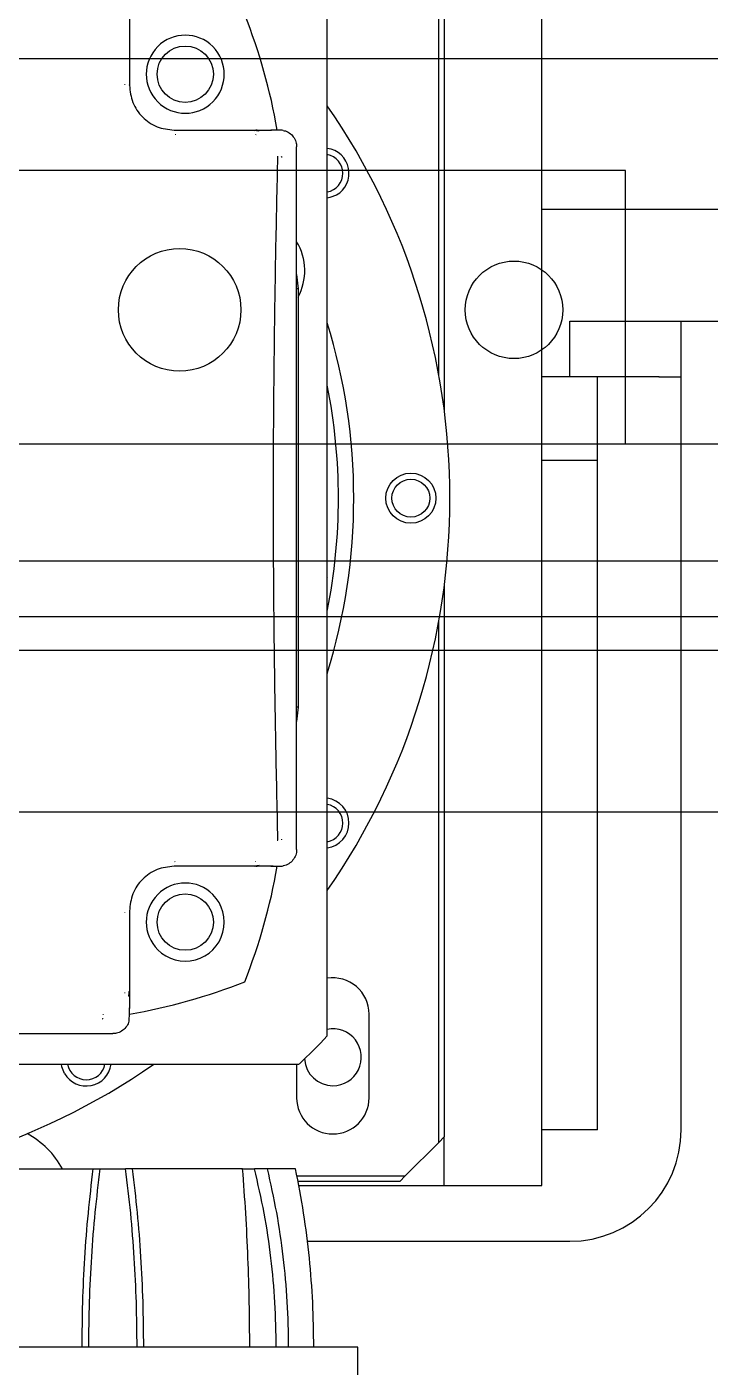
# Model space of a CAD drawing. Header units: inches. Extents: x -347369 to -260369, y 119522 to 149869.
# Drawn here: x -344511.1 to -344388.4, y 139558.1 to 139798.4 of the extents above; entities that cross this region are included whole.
import ezdxf

# ---------------------------------------------------------------- set-up
doc = ezdxf.new("R2010")
doc.units = ezdxf.units.IN
doc.header["$LTSCALE"] = 300
doc.linetypes.add('DOT2', pattern=[0.635, 0, -0.635])
doc.layers.add('INCASTELLATURA MOT', color=4, linetype='Continuous')

# ---------------------------------------------------------------- blocks, each defined once
blk = doc.blocks.new('*U50')
at = {"layer": 'INCASTELLATURA MOT', "linetype": 'Continuous'}
for p, q in [((-5820, 773), (-5980, 773)), ((-5820, 724), (-5820, 773)), ((-6000, 724), (0, 724)), ((-6000, 703), (0, 703)), ((-10, 692.97), (-5990, 692.97)), ((-6006.19, 687), (-14.39, 687)), ((-6010.29, 658), (-0.71, 658))]:
    blk.add_line(p, q, dxfattribs=at)
at = {"layer": 'INCASTELLATURA MOT'}
blk.add_lwpolyline([(-6004.99, 933), (-5, 933), (-5, 793), (-6004.99, 793)], close=True, dxfattribs=at)
at = {"layer": 'INCASTELLATURA MOT', "linetype": 'Continuous'}
for centre, radius in [((-5900, 748), 11), ((-5840, 748), 8.75)]:
    blk.add_circle(centre, radius, dxfattribs=at)
blk = doc.blocks.new('A$C2dc59534')
at = {"layer": 'INCASTELLATURA MOT', "color": 40, "linetype": 'Continuous', "lineweight": 25}
for p, q in [((424, 816), (424, 916)), ((405.5, 786.38), (405.5, 866.87)), ((406.5, 863.69), (406.5, 779.92)), ((385.5, 667.82), (385.5, 860.66)), ((350, 852.63), (350, 838.24)), ((358, 830.24), (372.39, 830.24)), ((372.39, 830.24), (372.47, 830.17)), ((372.39, 830.24), (373.2, 830.07)), ((373.12, 830.16), (372.8, 830.2)), ((380, 701.24), (380, 827.24)), ((380, 706.24), (380, 822.24)), ((424, 786), (424, 816)), ((624, 816), (424, 816)), ((380, 804.31), (380.25, 801.74)), ((380.25, 801.74), (380, 801.74)), ((380.25, 801.74), (380.25, 726.74)), ((429, 796), (624, 796)), ((429, 786), (429, 796)), ((449, 651), (449, 796)), ((449, 796), (624, 796)), ((429, 786), (424, 786)), ((424, 641), (424, 786)), ((445, 786), (429, 786)), ((434, 771), (434, 786)), ((445, 786), (449, 786)), ((434, 771), (424, 771)), ((406.5, 748.56), (406.5, 649.74)), ((405.5, 648.74), (405.5, 742.1)), ((380.25, 726.74), (380, 726.74)), ((380.25, 726.74), (380, 724.17)), ((372.39, 698.24), (358, 698.24)), ((373.27, 698.38), (372.39, 698.24)), ((372.39, 698.24), (372.47, 698.31)), ((372.84, 698.28), (373.04, 698.31)), ((350, 690.24), (350, 675.85)), ((350, 675.85), (349.83, 675.04)), ((349.92, 675.12), (349.96, 675.44)), ((350, 675.85), (349.93, 675.77)), ((393, 656.74), (393, 671.74)), ((221, 668.24), (347, 668.24)), ((226, 668.24), (342, 668.24)), ((187.58, 662.74), (380.42, 662.74)), ((380, 662.74), (380, 656.74)), ((406.5, 649.74), (405.5, 648.74)), ((406.5, 641), (406.5, 649.74)), ((434, 651), (424, 651)), ((399.5, 642.74), (405.5, 648.74)), ((323.7, 644), (343.5, 644)), ((343.5, 644), (344.69, 644)), ((344.69, 644), (349.31, 644)), ((350.5, 644), (349.31, 644)), ((370.3, 644), (350.5, 644)), ((370.35, 644), (372.44, 644)), ((374.7, 644), (372.44, 644)), ((379.81, 644), (374.7, 644)), ((380.04, 642.74), (399.5, 642.74)), ((398.5, 641.74), (380.22, 641.74)), ((399.5, 642.74), (398.5, 641.74)), ((380.36, 641), (406.5, 641)), ((406.5, 641), (424, 641)), ((381.9, 631), (429, 631)), ((391, 612), (303, 612)), ((391, 602.53), (391, 612))]:
    blk.add_line(p, q, dxfattribs=at)
at = {"layer": 'INCASTELLATURA MOT', "color": 40, "linetype": 'DOT2', "lineweight": 18}
for p, q in [((349.17, 852.87), (349.17, 838.44)), ((358.2, 829.41), (372.63, 829.41)), ((445, 786), (445, 796)), ((372.63, 699.07), (358.2, 699.07)), ((349.17, 690.04), (349.17, 675.61))]:
    blk.add_line(p, q, dxfattribs=at)
at = {"layer": 'INCASTELLATURA MOT', "color": 4, "linetype": 'Continuous', "lineweight": 25}
blk.add_line((434, 651), (434, 771), dxfattribs=at)
at = {"layer": 'INCASTELLATURA MOT', "color": 40, "linetype": 'Continuous', "lineweight": 25, "flags": 128}
for points in [[(387.14, 818.59), (385.95, 818.12), (385.5, 818.03)], [(338.35, 661.1), (337.88, 662.29), (337.79, 662.74)]]:
    blk.add_lwpolyline(points, dxfattribs=at)
at = {"layer": 'INCASTELLATURA MOT', "color": 40, "linetype": 'Continuous', "lineweight": 25}
for centre, radius in [((360.01, 840.25), 5.05), ((400.5, 764.24), 4.5), ((400.5, 764.24), 3.4), ((360.01, 688.23), 5.05)]:
    blk.add_circle(centre, radius, dxfattribs=at)
for centre, radius, start, end in [((271.23, 811.77), 106.9, 9.9458, 21.4929), ((360.01, 840.25), 7, 315, 135), ((360.01, 840.25), 7, 135, 315), ((284, 764.24), 123.5, 325.2717, 34.7283), ((384.89, 822.49), 4.5, 300, 82.2344), ((384.89, 822.49), 3.4, 0, 79.6981), ((384.89, 822.49), 3.4, 280.3019, 0), ((371.46, 805.02), 10, 331.5376, 31.3363), ((284, 764.24), 106.25, 342.8031, 17.1969), ((284, 764.24), 103.5, 348.718, 11.282), ((384.89, 705.99), 4.5, 277.7656, 82.2344), ((384.89, 705.99), 3.4, 0, 79.6981), ((384.89, 705.99), 3.4, 280.3019, 0), ((271.23, 716.71), 106.9, 338.5071, 350.0529), ((360.01, 688.23), 7, 45, 225), ((360.01, 688.23), 7, 225, 45), ((386.5, 671.74), 6.5, 0, 98.8499), ((331.53, 777.01), 106.9, 279.9458, 291.4929), ((386.5, 664), 5.1, 270, 101.3077), ((284, 764.24), 140, 313.5312, 316.4688), ((386.5, 664), 5.1, 183.543, 270), ((284, 764.24), 123.5, 235.2717, 304.7283), ((342.25, 663.35), 4.5, 210, 352.2344), ((342.25, 663.35), 3.4, 190.3019, 349.6981), ((386.5, 656.74), 6.5, 180, 0), ((324, 636.24), 16, 29.0125, 61.4791), ((429, 651), 20, 270, 0)]:
    blk.add_arc(centre, radius, start, end, dxfattribs=at)
at = {"layer": 'INCASTELLATURA MOT', "color": 40, "linetype": 'DOT2', "lineweight": 18}
for radius, start, end in [(106.26, 342.7856, 17.2144), (106.11, 343.0477, 16.9523), (102.5, 351.9901, 8.0099)]:
    blk.add_arc((284, 764.24), radius, start, end, dxfattribs=at)
for points, knots in [([(349.17, 838.44), (349.24, 837.56), (349.39, 835.81), (350.57, 833.38), (352.47, 831.27), (355.1, 829.72), (357.17, 829.51), (358.2, 829.41)], [0, 0, 0, 0, 0.186755, 0.373652, 0.560269, 0.780185, 1, 1, 1, 1]), ([(350, 838.24), (349.99, 838.27), (349.96, 838.32), (349.74, 838.38), (349.47, 838.42), (349.27, 838.43), (349.17, 838.44)], [0, 0, 0, 0, 0.279697, 0.559402, 0.77971, 1, 1, 1, 1]), ([(358, 830.24), (358.03, 830.23), (358.08, 830.2), (358.14, 829.98), (358.18, 829.71), (358.19, 829.51), (358.2, 829.41)], [0, 0, 0, 0, 0.279697, 0.559402, 0.77971, 1, 1, 1, 1]), ([(372.47, 830.17), (372.48, 830.17), (372.51, 830.15), (372.56, 829.98), (372.61, 829.71), (372.62, 829.51), (372.63, 829.41)], [0, 0, 0, 0, 0.048328, 0.417876, 0.708949, 1, 1, 1, 1]), ([(372.63, 829.41), (373.19, 829.35), (374.33, 829.22), (375.67, 828.24), (376.47, 826.93), (376.55, 826.03), (376.58, 825.58)], [0, 0, 0, 0, 0.280054, 0.559553, 0.779753, 1, 1, 1, 1]), ([(373.2, 830.07), (373.64, 830.01), (374.78, 829.86), (376.19, 828.72), (377.18, 827.11), (377.28, 825.98), (377.33, 825.42)], [0, 0, 0, 0, 0.192521, 0.505982, 0.752971, 1, 1, 1, 1]), ([(377.33, 825.42), (377.78, 825.59), (378.7, 825.93), (379.74, 826.53), (379.9, 826.97), (380, 827.24)], [0, 0, 0, 0, 0.280011, 0.560022, 1, 1, 1, 1]), ([(377.33, 825.42), (377.2, 819.75), (376.95, 808.42), (376.69, 791.28), (376.55, 774.08), (376.54, 756.58), (376.67, 738.84), (376.93, 720.87), (377.2, 709), (377.33, 703.06)], [0, 0, 0, 0, 0.140001, 0.280001, 0.420002, 0.560002, 0.706668, 0.853334, 1, 1, 1, 1]), ([(377.33, 825.42), (377.3, 825.44), (377.25, 825.47), (377.06, 825.52), (376.83, 825.56), (376.66, 825.57), (376.58, 825.58)], [0, 0, 0, 0, 0.279792, 0.559577, 0.779794, 1, 1, 1, 1]), ([(376.58, 702.9), (376.52, 702.32), (376.39, 701.17), (375.28, 699.89), (373.96, 699.18), (373.07, 699.11), (372.63, 699.07)], [0, 0, 0, 0, 0.279368, 0.558725, 0.779272, 1, 1, 1, 1]), ([(377.33, 703.06), (377.25, 702.34), (377.08, 700.9), (375.72, 699.32), (374.35, 698.51), (373.53, 698.41), (373.27, 698.38)], [0, 0, 0, 0, 0.316394, 0.632775, 0.882383, 1, 1, 1, 1]), ([(377.33, 703.06), (377.3, 703.04), (377.25, 703.01), (377.06, 702.96), (376.83, 702.92), (376.66, 702.91), (376.58, 702.9)], [0, 0, 0, 0, 0.279781, 0.559576, 0.779798, 1, 1, 1, 1]), ([(380, 701.24), (379.96, 701.41), (379.87, 701.75), (379.13, 702.36), (378.01, 702.8), (377.33, 703.06)], [0, 0, 0, 0, 0.280011, 0.560022, 1, 1, 1, 1]), ([(358.2, 699.07), (357.32, 699), (355.57, 698.85), (353.14, 697.67), (351.03, 695.77), (349.48, 693.14), (349.27, 691.07), (349.17, 690.04)], [0, 0, 0, 0, 0.1867529, 0.3736549, 0.5602687, 0.7801835, 1, 1, 1, 1]), ([(358, 698.24), (358.03, 698.25), (358.08, 698.28), (358.14, 698.5), (358.18, 698.77), (358.19, 698.97), (358.2, 699.07)], [0, 0, 0, 0, 0.279697, 0.559402, 0.77971, 1, 1, 1, 1]), ([(372.47, 698.31), (372.48, 698.31), (372.51, 698.33), (372.56, 698.5), (372.61, 698.77), (372.62, 698.97), (372.63, 699.07)], [0, 0, 0, 0, 0.048329, 0.417877, 0.70895, 1, 1, 1, 1]), ([(350, 690.24), (349.99, 690.21), (349.96, 690.16), (349.74, 690.1), (349.47, 690.06), (349.27, 690.05), (349.17, 690.04)], [0, 0, 0, 0, 0.279697, 0.559402, 0.77971, 1, 1, 1, 1]), ([(349.17, 675.61), (349.11, 675.05), (348.98, 673.91), (348, 672.57), (346.69, 671.77), (345.79, 671.69), (345.34, 671.66)], [0, 0, 0, 0, 0.280054, 0.559553, 0.779753, 1, 1, 1, 1]), ([(349.93, 675.77), (349.93, 675.76), (349.91, 675.73), (349.74, 675.68), (349.47, 675.63), (349.27, 675.62), (349.17, 675.61)], [0, 0, 0, 0, 0.048328, 0.417876, 0.708949, 1, 1, 1, 1]), ([(349.83, 675.04), (349.77, 674.6), (349.62, 673.46), (348.48, 672.05), (346.87, 671.06), (345.74, 670.96), (345.18, 670.91)], [0, 0, 0, 0, 0.192521, 0.505982, 0.752971, 1, 1, 1, 1]), ([(345.34, 671.66), (339.66, 671.79), (328.3, 672.05), (312.34, 672.28), (297.56, 672.42), (288.52, 672.43), (284, 672.44)], [0, 0, 0, 0, 0.279996, 0.559991, 0.779995, 1, 1, 1, 1]), ([(345.18, 670.91), (339.51, 671.04), (328.18, 671.29), (312.26, 671.53), (297.53, 671.67), (288.51, 671.68), (284, 671.69)], [0, 0, 0, 0, 0.279996, 0.559991, 0.779995, 1, 1, 1, 1]), ([(345.18, 670.91), (345.2, 670.94), (345.23, 670.99), (345.28, 671.18), (345.32, 671.41), (345.33, 671.58), (345.34, 671.66)], [0, 0, 0, 0, 0.2797918, 0.5595767, 0.7797938, 1, 1, 1, 1]), ([(345.18, 670.91), (345.35, 670.46), (345.69, 669.54), (346.29, 668.5), (346.73, 668.34), (347, 668.24)], [0, 0, 0, 0, 0.280011, 0.560022, 1, 1, 1, 1])]:
    blk.add_open_spline(points, degree=3, knots=knots, dxfattribs=at)
at = {"layer": 'INCASTELLATURA MOT', "color": 40, "linetype": 'Continuous', "lineweight": 25}
for points, knots in [([(350, 838.24), (350.11, 837.2), (350.28, 835.64), (351.3, 833.78), (352.31, 832.55), (353.53, 831.54), (355.4, 830.52), (356.96, 830.35), (358, 830.24)], [0, 0, 0, 0, 0.24943, 0.375768, 0.499978, 0.624194, 0.750547, 1, 1, 1, 1]), ([(372.39, 830.24), (373.05, 830.24), (374.28, 830.24), (375.1, 830.24), (375.49, 830.24)], [0, 0, 0, 0, 0.529239, 1, 1, 1, 1]), ([(373.33, 830.16), (373.19, 830.18), (372.9, 830.21), (372.62, 830.19), (372.47, 830.18)], [0, 0, 0, 0, 0.50286, 1, 1, 1, 1]), ([(377.57, 830.18), (377.32, 830.2), (376.8, 830.23), (375.85, 830.24), (375.37, 830.24)], [0, 0, 0, 0, 0.498303, 1, 1, 1, 1]), ([(377.57, 830.14), (377.71, 830.13), (378.19, 830.07), (378.91, 829.61), (379.59, 828.86), (379.95, 828.02), (379.99, 827.46), (380, 827.24)], [0, 0, 0, 0, 0.10491, 0.349444, 0.594345, 0.839306, 1, 1, 1, 1]), ([(376.58, 825.58), (376.45, 819.9), (376.19, 808.54), (375.93, 791.35), (375.78, 774.11), (375.77, 756.56), (375.91, 738.77), (376.17, 720.76), (376.45, 708.85), (376.58, 702.9)], [0, 0, 0, 0, 0.140001, 0.280001, 0.420002, 0.560002, 0.706668, 0.853334, 1, 1, 1, 1]), ([(380, 701.24), (379.97, 700.9), (379.9, 700.23), (379.38, 699.33), (378.62, 698.66), (377.96, 698.34), (377.6, 698.31), (377.57, 698.3)], [0, 0, 0, 0, 0.244632, 0.489247, 0.734243, 0.979317, 1, 1, 1, 1]), ([(358, 698.24), (356.96, 698.13), (355.4, 697.96), (353.54, 696.94), (352.31, 695.93), (351.3, 694.71), (350.28, 692.84), (350.11, 691.28), (350, 690.24)], [0, 0, 0, 0, 0.24943, 0.375768, 0.499978, 0.624194, 0.750547, 1, 1, 1, 1]), ([(375.8, 698.24), (375.58, 698.24), (374.79, 698.24), (373.4, 698.24), (372.39, 698.24)], [0, 0, 0, 0, 0.278012, 1, 1, 1, 1]), ([(372.47, 698.3), (372.62, 698.29), (372.9, 698.27), (373.19, 698.3), (373.33, 698.32)], [0, 0, 0, 0, 0.497154, 1, 1, 1, 1]), ([(375.38, 698.24), (375.85, 698.24), (376.8, 698.25), (377.32, 698.28), (377.57, 698.3)], [0, 0, 0, 0, 0.501698, 1, 1, 1, 1]), ([(349.92, 674.91), (349.94, 675.05), (349.97, 675.34), (349.95, 675.62), (349.94, 675.77)], [0, 0, 0, 0, 0.50286, 1, 1, 1, 1]), ([(350, 675.85), (350, 675.19), (350, 673.96), (350, 673.14), (350, 672.75)], [0, 0, 0, 0, 0.5292387, 1, 1, 1, 1]), ([(349.9, 670.67), (349.89, 670.53), (349.83, 670.05), (349.37, 669.33), (348.62, 668.65), (347.78, 668.29), (347.22, 668.25), (347, 668.24)], [0, 0, 0, 0, 0.10491, 0.349444, 0.594345, 0.839306, 1, 1, 1, 1]), ([(349.94, 670.67), (349.96, 670.92), (349.99, 671.44), (350, 672.39), (350, 672.87)], [0, 0, 0, 0, 0.498303, 1, 1, 1, 1]), ([(341.5, 612), (341.52, 614.67), (341.57, 620.02), (341.96, 628.05), (342.56, 636.06), (343.19, 641.35), (343.5, 644)], [0, 0, 0, 0, 0.248207, 0.496412, 0.748209, 1, 1, 1, 1]), ([(344.69, 644), (344.38, 641.4), (343.74, 636.19), (343.12, 628.21), (342.71, 620.14), (342.66, 614.71), (342.64, 612)], [0, 0, 0, 0, 0.248069, 0.496145, 0.748071, 1, 1, 1, 1]), ([(351.36, 612), (351.34, 614.67), (351.29, 620.02), (350.89, 628.05), (350.27, 636.07), (349.63, 641.36), (349.31, 644)], [0, 0, 0, 0, 0.248105, 0.496208, 0.748108, 1, 1, 1, 1]), ([(350.5, 644), (350.81, 641.39), (351.42, 636.18), (352.03, 628.2), (352.43, 620.14), (352.48, 614.71), (352.5, 612)], [0, 0, 0, 0, 0.248179, 0.496365, 0.748182, 1, 1, 1, 1]), ([(371.58, 612), (371.57, 614.67), (371.54, 620.02), (371.29, 628.05), (370.9, 636.06), (370.5, 641.35), (370.3, 644)], [0, 0, 0, 0, 0.248207, 0.496412, 0.748209, 1, 1, 1, 1]), ([(376.34, 612), (376.3, 614.67), (376.2, 620.02), (375.45, 628.05), (374.27, 636.07), (373.05, 641.36), (372.44, 644)], [0, 0, 0, 0, 0.248105, 0.496208, 0.748108, 1, 1, 1, 1]), ([(374.7, 644), (375.29, 641.39), (376.46, 636.18), (377.61, 628.2), (378.37, 620.14), (378.46, 614.71), (378.5, 612)], [0, 0, 0, 0, 0.248179, 0.496365, 0.748182, 1, 1, 1, 1]), ([(383.08, 612), (383.04, 614.67), (382.97, 620.02), (382.33, 628.05), (381.34, 636.06), (380.32, 641.35), (379.81, 644)], [0, 0, 0, 0, 0.248207, 0.496412, 0.748209, 1, 1, 1, 1])]:
    blk.add_open_spline(points, degree=3, knots=knots, dxfattribs=at)

msp = doc.modelspace()

# ---------------------------------------------------------------- block references
msp.add_blockref('A$C2dc59534', (-344842.629, 138949.656))
at = {"layer": 'INCASTELLATURA MOT'}
msp.add_blockref('*U50', (-338583.625, 138999.656), dxfattribs=at)

doc.saveas('drawing.dxf')
